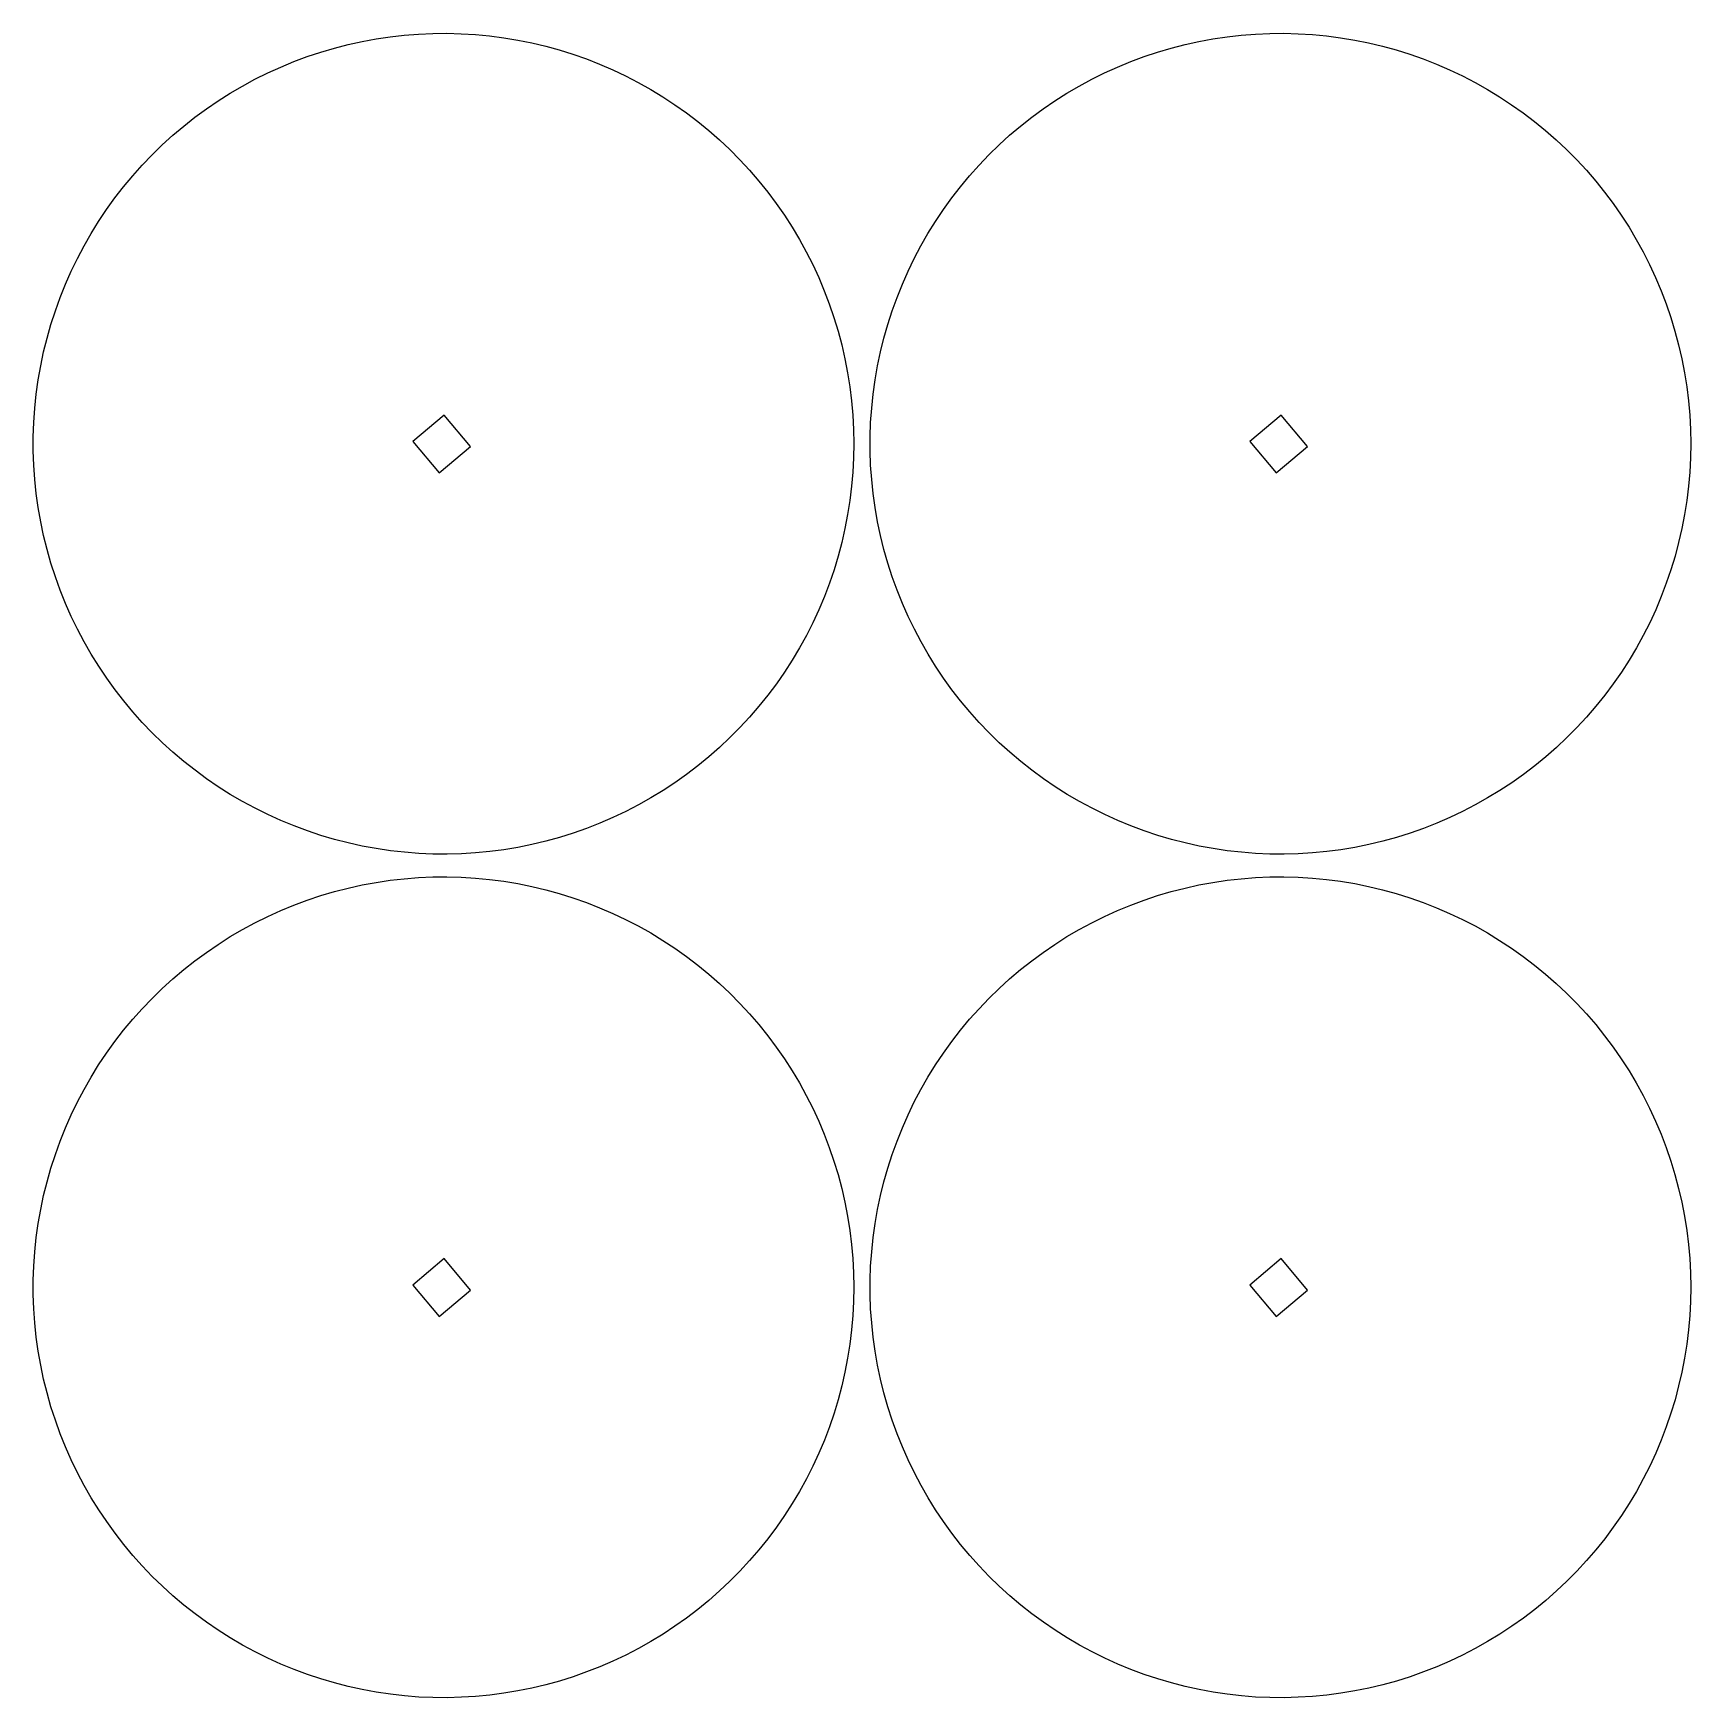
# Model space of a CAD drawing. Header units: millimetres. Extents: x 3577 to 3738, y 1120 to 1282.
import ezdxf

# ---------------------------------------------------------------- set-up
doc = ezdxf.new("R2010")
doc.units = ezdxf.units.MM
doc.header["$MEASUREMENT"] = 0
doc.layers.add('Laser$LaserCut1', color=1, linetype='Continuous', true_color=0xff0000)
doc.layers.add('Laser$LaserCut2', color=3, linetype='Continuous', true_color=0x00ff00)

msp = doc.modelspace()

# ---------------------------------------------------------------- linework, layer by layer
at = {"layer": 'Laser$LaserCut1'}
for points in [[(3580.34, 1224.94), (3579.78, 1226.21), (3579.26, 1227.5), (3578.79, 1228.81), (3578.36, 1230.13), (3577.98, 1231.46), (3577.65, 1232.81), (3577.36, 1234.17), (3577.12, 1235.54), (3576.93, 1236.91), (3576.78, 1238.29), (3576.69, 1239.68), (3576.64, 1241.07), (3576.64, 1242.45), (3576.69, 1243.84), (3576.78, 1245.23), (3576.93, 1246.61), (3577.12, 1247.98), (3577.36, 1249.35), (3577.65, 1250.71), (3577.98, 1252.06), (3578.36, 1253.39), (3578.79, 1254.71), (3579.26, 1256.02), (3579.78, 1257.31), (3580.34, 1258.58), (3580.94, 1259.83), (3581.59, 1261.06), (3582.28, 1262.26), (3583.01, 1263.44), (3583.78, 1264.59), (3584.6, 1265.72), (3585.45, 1266.82), (3586.34, 1267.88), (3587.26, 1268.92), (3588.22, 1269.92), (3589.21, 1270.89), (3590.24, 1271.83), (3591.3, 1272.72), (3592.39, 1273.59), (3593.51, 1274.41), (3594.66, 1275.19), (3595.83, 1275.93), (3597.03, 1276.63), (3598.25, 1277.29), (3599.49, 1277.91), (3600.76, 1278.48), (3602.04, 1279.01), (3603.34, 1279.5), (3604.66, 1279.94), (3605.99, 1280.33), (3607.34, 1280.67), (3608.69, 1280.97), (3610.06, 1281.22), (3611.43, 1281.43), (3612.81, 1281.59), (3614.2, 1281.69), (3615.58, 1281.76), (3616.97, 1281.77), (3618.36, 1281.73), (3619.75, 1281.65), (3621.13, 1281.52), (3622.5, 1281.34), (3623.87, 1281.11), (3625.24, 1280.83), (3626.59, 1280.51), (3627.92, 1280.14), (3629.25, 1279.73), (3630.56, 1279.27), (3631.85, 1278.76), (3633.13, 1278.21), (3634.38, 1277.62), (3635.62, 1276.98), (3636.83, 1276.3), (3638.01, 1275.58), (3639.17, 1274.81), (3640.31, 1274.01), (3641.41, 1273.17), (3642.49, 1272.29), (3643.53, 1271.38), (3644.54, 1270.43), (3645.52, 1269.44), (3646.46, 1268.42), (3647.37, 1267.37), (3648.24, 1266.29), (3649.07, 1265.18), (3649.86, 1264.04), (3650.62, 1262.87), (3651.33, 1261.68), (3652, 1260.46), (3652.63, 1259.22), (3653.21, 1257.96), (3653.75, 1256.68), (3654.24, 1255.39), (3654.69, 1254.07), (3655.1, 1252.74), (3655.46, 1251.4), (3655.77, 1250.05), (3656.03, 1248.69), (3656.25, 1247.31), (3656.42, 1245.94), (3656.54, 1244.55), (3656.61, 1243.17), (3656.63, 1241.78), (3656.61, 1240.39), (3656.54, 1239), (3656.42, 1237.62), (3656.25, 1236.24), (3656.03, 1234.87), (3655.77, 1233.51), (3655.46, 1232.15), (3655.1, 1230.81), (3654.7, 1229.48), (3654.25, 1228.17), (3653.76, 1226.87), (3653.22, 1225.59), (3652.63, 1224.33), (3652.01, 1223.09), (3651.34, 1221.88), (3650.63, 1220.68), (3649.87, 1219.52), (3649.08, 1218.38), (3648.25, 1217.27), (3647.38, 1216.18), (3646.47, 1215.13), (3645.53, 1214.11), (3644.55, 1213.13), (3643.54, 1212.17), (3642.5, 1211.26), (3641.42, 1210.38), (3640.32, 1209.54), (3639.19, 1208.73), (3638.03, 1207.97), (3636.84, 1207.25), (3635.63, 1206.57), (3634.4, 1205.93), (3633.14, 1205.34), (3631.87, 1204.78), (3630.58, 1204.28), (3629.27, 1203.82), (3627.94, 1203.4), (3626.6, 1203.03), (3625.25, 1202.71), (3623.89, 1202.43), (3622.52, 1202.2), (3621.15, 1202.02), (3619.76, 1201.89), (3618.38, 1201.81), (3616.99, 1201.77), (3615.6, 1201.78), (3614.21, 1201.84), (3612.83, 1201.95), (3611.45, 1202.11), (3610.08, 1202.31), (3608.71, 1202.56), (3607.35, 1202.86), (3606.01, 1203.21), (3604.68, 1203.6), (3603.36, 1204.04), (3602.06, 1204.52), (3600.77, 1205.05), (3599.51, 1205.62), (3598.27, 1206.24), (3597.04, 1206.89), (3595.84, 1207.6), (3594.67, 1208.34), (3593.52, 1209.12), (3592.41, 1209.94), (3591.31, 1210.8), (3590.26, 1211.7), (3589.23, 1212.63), (3588.23, 1213.6), (3587.27, 1214.6), (3586.35, 1215.64), (3585.46, 1216.71), (3584.61, 1217.8), (3583.8, 1218.93), (3583.02, 1220.08), (3582.29, 1221.26), (3581.6, 1222.47), (3580.95, 1223.69), (3580.34, 1224.94)], [(3661.93, 1224.94), (3661.36, 1226.21), (3660.85, 1227.5), (3660.37, 1228.81), (3659.95, 1230.13), (3659.57, 1231.46), (3659.23, 1232.81), (3658.94, 1234.17), (3658.7, 1235.54), (3658.51, 1236.91), (3658.37, 1238.29), (3658.27, 1239.68), (3658.22, 1241.07), (3658.22, 1242.45), (3658.27, 1243.84), (3658.37, 1245.23), (3658.51, 1246.61), (3658.7, 1247.98), (3658.94, 1249.35), (3659.23, 1250.71), (3659.56, 1252.06), (3659.94, 1253.39), (3660.37, 1254.71), (3660.84, 1256.02), (3661.36, 1257.31), (3661.92, 1258.58), (3662.52, 1259.83), (3663.17, 1261.06), (3663.86, 1262.26), (3664.6, 1263.44), (3665.37, 1264.59), (3666.18, 1265.72), (3667.03, 1266.82), (3667.92, 1267.88), (3668.84, 1268.92), (3669.8, 1269.92), (3670.8, 1270.89), (3671.82, 1271.83), (3672.88, 1272.72), (3673.97, 1273.59), (3675.09, 1274.41), (3676.24, 1275.19), (3677.41, 1275.93), (3678.61, 1276.63), (3679.83, 1277.29), (3681.08, 1277.91), (3682.34, 1278.48), (3683.62, 1279.01), (3684.93, 1279.5), (3686.24, 1279.94), (3687.58, 1280.33), (3688.92, 1280.67), (3690.28, 1280.97), (3691.64, 1281.22), (3693.01, 1281.43), (3694.39, 1281.59), (3695.78, 1281.69), (3697.17, 1281.76), (3698.55, 1281.77), (3699.94, 1281.73), (3701.33, 1281.65), (3702.71, 1281.52), (3704.09, 1281.34), (3705.46, 1281.11), (3706.82, 1280.83), (3708.17, 1280.51), (3709.51, 1280.14), (3710.83, 1279.73), (3712.14, 1279.27), (3713.43, 1278.76), (3714.71, 1278.21), (3715.96, 1277.62), (3717.2, 1276.98), (3718.41, 1276.3), (3719.59, 1275.58), (3720.75, 1274.81), (3721.89, 1274.01), (3722.99, 1273.17), (3724.07, 1272.29), (3725.11, 1271.38), (3726.12, 1270.43), (3727.1, 1269.44), (3728.04, 1268.42), (3728.95, 1267.37), (3729.82, 1266.29), (3730.65, 1265.18), (3731.45, 1264.04), (3732.2, 1262.87), (3732.91, 1261.68), (3733.58, 1260.46), (3734.21, 1259.22), (3734.79, 1257.96), (3735.33, 1256.68), (3735.83, 1255.39), (3736.28, 1254.07), (3736.68, 1252.74), (3737.04, 1251.4), (3737.35, 1250.05), (3737.61, 1248.69), (3737.83, 1247.31), (3738, 1245.94), (3738.12, 1244.55), (3738.19, 1243.17), (3738.22, 1241.78), (3738.19, 1240.39), (3738.12, 1239), (3738, 1237.62), (3737.83, 1236.24), (3737.62, 1234.87), (3737.35, 1233.51), (3737.04, 1232.15), (3736.69, 1230.81), (3736.28, 1229.48), (3735.83, 1228.17), (3735.34, 1226.87), (3734.8, 1225.59), (3734.22, 1224.33), (3733.59, 1223.09), (3732.92, 1221.88), (3732.21, 1220.68), (3731.46, 1219.52), (3730.66, 1218.38), (3729.83, 1217.27), (3728.96, 1216.18), (3728.06, 1215.13), (3727.11, 1214.11), (3726.14, 1213.13), (3725.13, 1212.17), (3724.08, 1211.26), (3723.01, 1210.38), (3721.9, 1209.54), (3720.77, 1208.73), (3719.61, 1207.97), (3718.42, 1207.25), (3717.21, 1206.57), (3715.98, 1205.93), (3714.73, 1205.34), (3713.45, 1204.78), (3712.16, 1204.28), (3710.85, 1203.82), (3709.52, 1203.4), (3708.19, 1203.03), (3706.84, 1202.71), (3705.47, 1202.43), (3704.1, 1202.2), (3702.73, 1202.02), (3701.35, 1201.89), (3699.96, 1201.81), (3698.57, 1201.77), (3697.18, 1201.78), (3695.8, 1201.84), (3694.41, 1201.95), (3693.03, 1202.11), (3691.66, 1202.31), (3690.29, 1202.56), (3688.94, 1202.86), (3687.59, 1203.21), (3686.26, 1203.6), (3684.94, 1204.04), (3683.64, 1204.52), (3682.36, 1205.05), (3681.09, 1205.62), (3679.85, 1206.24), (3678.63, 1206.89), (3677.43, 1207.6), (3676.25, 1208.34), (3675.11, 1209.12), (3673.99, 1209.94), (3672.9, 1210.8), (3671.84, 1211.7), (3670.81, 1212.63), (3669.82, 1213.6), (3668.86, 1214.6), (3667.93, 1215.64), (3667.04, 1216.71), (3666.19, 1217.8), (3665.38, 1218.93), (3664.6, 1220.08), (3663.87, 1221.26), (3663.18, 1222.47), (3662.53, 1223.69), (3661.93, 1224.94)], [(3580.34, 1142.74), (3579.78, 1144.01), (3579.26, 1145.29), (3578.79, 1146.6), (3578.36, 1147.92), (3577.98, 1149.26), (3577.65, 1150.6), (3577.36, 1151.96), (3577.12, 1153.33), (3576.93, 1154.7), (3576.78, 1156.09), (3576.69, 1157.47), (3576.64, 1158.86), (3576.64, 1160.25), (3576.69, 1161.63), (3576.78, 1163.02), (3576.93, 1164.4), (3577.12, 1165.78), (3577.36, 1167.14), (3577.65, 1168.5), (3577.98, 1169.85), (3578.36, 1171.18), (3578.79, 1172.51), (3579.26, 1173.81), (3579.78, 1175.1), (3580.34, 1176.37), (3580.94, 1177.62), (3581.59, 1178.85), (3582.28, 1180.05), (3583.01, 1181.23), (3583.78, 1182.39), (3584.6, 1183.51), (3585.45, 1184.61), (3586.34, 1185.68), (3587.26, 1186.71), (3588.22, 1187.72), (3589.21, 1188.69), (3590.24, 1189.62), (3591.3, 1190.52), (3592.39, 1191.38), (3593.51, 1192.2), (3594.66, 1192.98), (3595.83, 1193.73), (3597.03, 1194.43), (3598.25, 1195.09), (3599.49, 1195.7), (3600.76, 1196.28), (3602.04, 1196.81), (3603.34, 1197.29), (3604.66, 1197.73), (3605.99, 1198.12), (3607.34, 1198.47), (3608.69, 1198.77), (3610.06, 1199.02), (3611.43, 1199.22), (3612.81, 1199.38), (3614.2, 1199.49), (3615.58, 1199.55), (3616.97, 1199.56), (3618.36, 1199.52), (3619.75, 1199.44), (3621.13, 1199.31), (3622.5, 1199.13), (3623.87, 1198.9), (3625.24, 1198.63), (3626.59, 1198.3), (3627.92, 1197.93), (3629.25, 1197.52), (3630.56, 1197.06), (3631.85, 1196.55), (3633.13, 1196), (3634.38, 1195.41), (3635.62, 1194.77), (3636.83, 1194.09), (3638.01, 1193.37), (3639.17, 1192.61), (3640.31, 1191.8), (3641.41, 1190.96), (3642.49, 1190.08), (3643.53, 1189.17), (3644.54, 1188.22), (3645.52, 1187.23), (3646.46, 1186.21), (3647.37, 1185.16), (3648.24, 1184.08), (3649.07, 1182.97), (3649.86, 1181.83), (3650.62, 1180.66), (3651.33, 1179.47), (3652, 1178.25), (3652.63, 1177.01), (3653.21, 1175.75), (3653.75, 1174.48), (3654.24, 1173.18), (3654.69, 1171.86), (3655.1, 1170.54), (3655.46, 1169.19), (3655.77, 1167.84), (3656.03, 1166.48), (3656.25, 1165.11), (3656.42, 1163.73), (3656.54, 1162.35), (3656.61, 1160.96), (3656.63, 1159.57), (3656.61, 1158.18), (3656.54, 1156.8), (3656.42, 1155.41), (3656.25, 1154.03), (3656.03, 1152.66), (3655.77, 1151.3), (3655.46, 1149.95), (3655.1, 1148.6), (3654.7, 1147.28), (3654.25, 1145.96), (3653.76, 1144.66), (3653.22, 1143.38), (3652.63, 1142.12), (3652.01, 1140.89), (3651.34, 1139.67), (3650.63, 1138.48), (3649.87, 1137.31), (3649.08, 1136.17), (3648.25, 1135.06), (3647.38, 1133.98), (3646.47, 1132.92), (3645.53, 1131.9), (3644.55, 1130.92), (3643.54, 1129.97), (3642.5, 1129.05), (3641.42, 1128.17), (3640.32, 1127.33), (3639.19, 1126.53), (3638.03, 1125.76), (3636.84, 1125.04), (3635.63, 1124.36), (3634.4, 1123.72), (3633.14, 1123.13), (3631.87, 1122.58), (3630.58, 1122.07), (3629.27, 1121.61), (3627.94, 1121.19), (3626.6, 1120.82), (3625.25, 1120.5), (3623.89, 1120.23), (3622.52, 1120), (3621.15, 1119.82), (3619.76, 1119.68), (3618.38, 1119.6), (3616.99, 1119.56), (3615.6, 1119.57), (3614.21, 1119.63), (3612.83, 1119.74), (3611.45, 1119.9), (3610.08, 1120.1), (3608.71, 1120.35), (3607.35, 1120.65), (3606.01, 1121), (3604.68, 1121.39), (3603.36, 1121.83), (3602.06, 1122.31), (3600.77, 1122.84), (3599.51, 1123.41), (3598.27, 1124.03), (3597.04, 1124.69), (3595.84, 1125.39), (3594.67, 1126.13), (3593.52, 1126.91), (3592.41, 1127.73), (3591.31, 1128.59), (3590.26, 1129.49), (3589.23, 1130.43), (3588.23, 1131.39), (3587.27, 1132.4), (3586.35, 1133.43), (3585.46, 1134.5), (3584.61, 1135.6), (3583.8, 1136.72), (3583.02, 1137.88), (3582.29, 1139.05), (3581.6, 1140.26), (3580.95, 1141.49), (3580.34, 1142.74)], [(3661.93, 1142.74), (3661.36, 1144.01), (3660.85, 1145.29), (3660.37, 1146.6), (3659.95, 1147.92), (3659.57, 1149.26), (3659.23, 1150.6), (3658.94, 1151.96), (3658.7, 1153.33), (3658.51, 1154.7), (3658.37, 1156.09), (3658.27, 1157.47), (3658.22, 1158.86), (3658.22, 1160.25), (3658.27, 1161.63), (3658.37, 1163.02), (3658.51, 1164.4), (3658.7, 1165.78), (3658.94, 1167.14), (3659.23, 1168.5), (3659.56, 1169.85), (3659.94, 1171.18), (3660.37, 1172.51), (3660.84, 1173.81), (3661.36, 1175.1), (3661.92, 1176.37), (3662.52, 1177.62), (3663.17, 1178.85), (3663.86, 1180.05), (3664.6, 1181.23), (3665.37, 1182.39), (3666.18, 1183.51), (3667.03, 1184.61), (3667.92, 1185.68), (3668.84, 1186.71), (3669.8, 1187.72), (3670.8, 1188.69), (3671.82, 1189.62), (3672.88, 1190.52), (3673.97, 1191.38), (3675.09, 1192.2), (3676.24, 1192.98), (3677.41, 1193.73), (3678.61, 1194.43), (3679.83, 1195.09), (3681.08, 1195.7), (3682.34, 1196.28), (3683.62, 1196.81), (3684.93, 1197.29), (3686.24, 1197.73), (3687.58, 1198.12), (3688.92, 1198.47), (3690.28, 1198.77), (3691.64, 1199.02), (3693.01, 1199.22), (3694.39, 1199.38), (3695.78, 1199.49), (3697.17, 1199.55), (3698.55, 1199.56), (3699.94, 1199.52), (3701.33, 1199.44), (3702.71, 1199.31), (3704.09, 1199.13), (3705.46, 1198.9), (3706.82, 1198.63), (3708.17, 1198.3), (3709.51, 1197.93), (3710.83, 1197.52), (3712.14, 1197.06), (3713.43, 1196.55), (3714.71, 1196), (3715.96, 1195.41), (3717.2, 1194.77), (3718.41, 1194.09), (3719.59, 1193.37), (3720.75, 1192.61), (3721.89, 1191.8), (3722.99, 1190.96), (3724.07, 1190.08), (3725.11, 1189.17), (3726.12, 1188.22), (3727.1, 1187.23), (3728.04, 1186.21), (3728.95, 1185.16), (3729.82, 1184.08), (3730.65, 1182.97), (3731.45, 1181.83), (3732.2, 1180.66), (3732.91, 1179.47), (3733.58, 1178.25), (3734.21, 1177.01), (3734.79, 1175.75), (3735.33, 1174.48), (3735.83, 1173.18), (3736.28, 1171.86), (3736.68, 1170.54), (3737.04, 1169.19), (3737.35, 1167.84), (3737.61, 1166.48), (3737.83, 1165.11), (3738, 1163.73), (3738.12, 1162.35), (3738.19, 1160.96), (3738.22, 1159.57), (3738.19, 1158.18), (3738.12, 1156.8), (3738, 1155.41), (3737.83, 1154.03), (3737.62, 1152.66), (3737.35, 1151.3), (3737.04, 1149.95), (3736.69, 1148.6), (3736.28, 1147.28), (3735.83, 1145.96), (3735.34, 1144.66), (3734.8, 1143.38), (3734.22, 1142.12), (3733.59, 1140.89), (3732.92, 1139.67), (3732.21, 1138.48), (3731.46, 1137.31), (3730.66, 1136.17), (3729.83, 1135.06), (3728.96, 1133.98), (3728.06, 1132.92), (3727.11, 1131.9), (3726.14, 1130.92), (3725.13, 1129.97), (3724.08, 1129.05), (3723.01, 1128.17), (3721.9, 1127.33), (3720.77, 1126.53), (3719.61, 1125.76), (3718.42, 1125.04), (3717.21, 1124.36), (3715.98, 1123.72), (3714.73, 1123.13), (3713.45, 1122.58), (3712.16, 1122.07), (3710.85, 1121.61), (3709.52, 1121.19), (3708.19, 1120.82), (3706.84, 1120.5), (3705.47, 1120.23), (3704.1, 1120), (3702.73, 1119.82), (3701.35, 1119.68), (3699.96, 1119.6), (3698.57, 1119.56), (3697.18, 1119.57), (3695.8, 1119.63), (3694.41, 1119.74), (3693.03, 1119.9), (3691.66, 1120.1), (3690.29, 1120.35), (3688.94, 1120.65), (3687.59, 1121), (3686.26, 1121.39), (3684.94, 1121.83), (3683.64, 1122.31), (3682.36, 1122.84), (3681.09, 1123.41), (3679.85, 1124.03), (3678.63, 1124.69), (3677.43, 1125.39), (3676.25, 1126.13), (3675.11, 1126.91), (3673.99, 1127.73), (3672.9, 1128.59), (3671.84, 1129.49), (3670.81, 1130.43), (3669.82, 1131.39), (3668.86, 1132.4), (3667.93, 1133.43), (3667.04, 1134.5), (3666.19, 1135.6), (3665.38, 1136.72), (3664.6, 1137.88), (3663.87, 1139.05), (3663.18, 1140.26), (3662.53, 1141.49), (3661.93, 1142.74)]]:
    msp.add_lwpolyline(points, dxfattribs=at)
at = {"layer": 'Laser$LaserCut2'}
for points in [[(3616.7, 1244.56), (3613.64, 1241.99)], [(3619.27, 1241.49), (3616.7, 1244.56)], [(3698.28, 1244.56), (3695.22, 1241.99)], [(3700.85, 1241.49), (3698.28, 1244.56)], [(3613.64, 1241.99), (3616.21, 1238.92)], [(3616.21, 1238.92), (3619.27, 1241.49)], [(3695.22, 1241.99), (3697.79, 1238.92)], [(3697.79, 1238.92), (3700.85, 1241.49)], [(3616.7, 1162.35), (3613.64, 1159.78)], [(3619.27, 1159.28), (3616.7, 1162.35)], [(3698.28, 1162.35), (3695.22, 1159.78)], [(3700.85, 1159.28), (3698.28, 1162.35)], [(3613.64, 1159.78), (3616.21, 1156.71)], [(3695.22, 1159.78), (3697.79, 1156.71)], [(3616.21, 1156.71), (3619.27, 1159.28)], [(3697.79, 1156.71), (3700.85, 1159.28)]]:
    msp.add_lwpolyline(points, dxfattribs=at)

doc.saveas('drawing.dxf')
